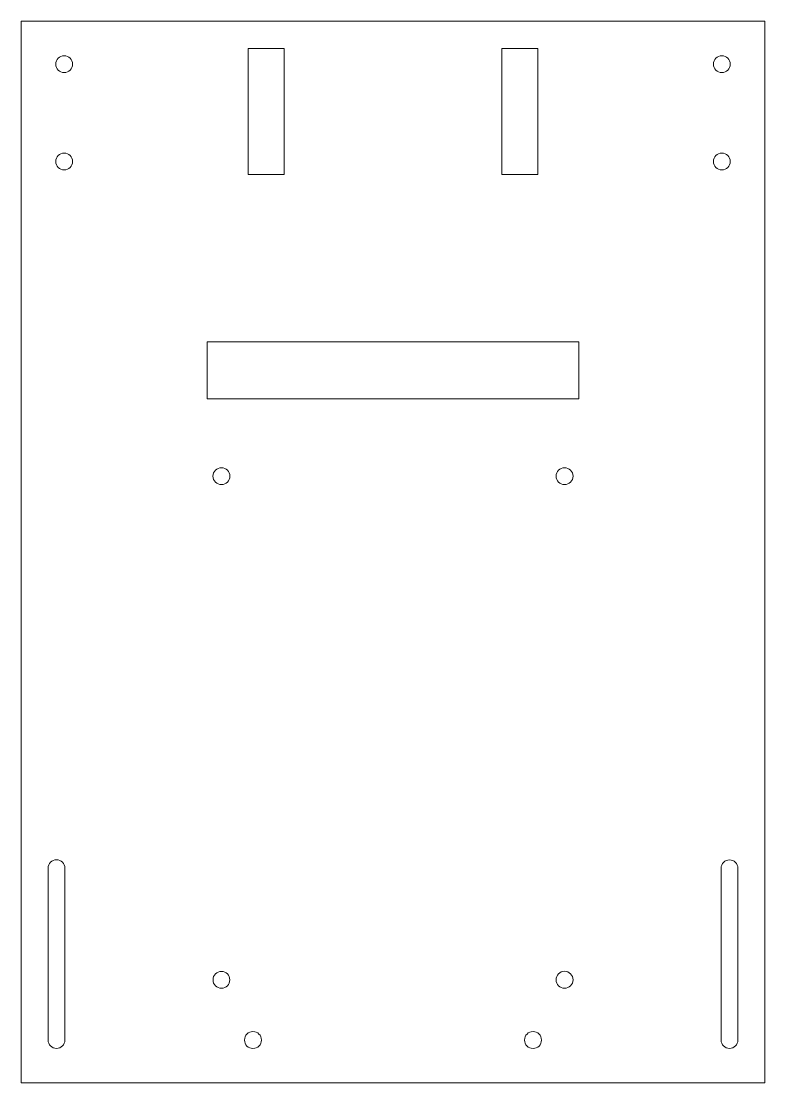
# Model space of a CAD drawing. Header units: millimetres. Extents: x -65 to 65, y -93 to 92.
import ezdxf

# ---------------------------------------------------------------- set-up
doc = ezdxf.new("R2010")
doc.units = ezdxf.units.MM

msp = doc.modelspace()

# ---------------------------------------------------------------- linework, layer by layer
at = {"color": 1, "linetype": 'Continuous', "lineweight": 0}
for p, q in [((-65, 92.25), (65, 92.25)), ((-65, -93.25), (-65, 92.25)), ((65, 92.25), (65, -93.25)), ((65, -93.25), (-65, -93.25))]:
    msp.add_line(p, q, dxfattribs=at)
at = {"color": 5, "linetype": 'Continuous', "lineweight": 0}
for p, q in [((-25.35, 65.49), (-25.35, 87.49)), ((-25.35, 87.49), (-19, 87.49)), ((-19, 87.49), (-19, 65.49)), ((19, 65.49), (19, 87.49)), ((19, 87.49), (25.35, 87.49)), ((25.35, 87.49), (25.35, 65.49)), ((-19, 65.49), (-25.35, 65.49)), ((25.35, 65.49), (19, 65.49)), ((-32.5, 36.25), (32.5, 36.25)), ((-32.5, 36.25), (-32.5, 26.25)), ((32.5, 36.25), (32.5, 26.25)), ((-32.5, 26.25), (32.5, 26.25)), ((-60.3, -55.77), (-60.3, -85.78)), ((-57.35, -85.78), (-57.35, -55.77)), ((57.35, -55.77), (57.35, -85.78)), ((60.3, -85.78), (60.3, -55.77))]:
    msp.add_line(p, q, dxfattribs=at)
for centre, radius in [((-57.5, 84.75), 1.47), ((57.5, 84.75), 1.47), ((-57.5, 67.75), 1.47), ((57.5, 67.75), 1.47), ((-30, 12.75), 1.48), ((30, 12.75), 1.48), ((-30, -75.25), 1.47), ((30, -75.25), 1.48), ((-24.48, -85.78), 1.48), ((24.48, -85.78), 1.48)]:
    msp.add_circle(centre, radius, dxfattribs=at)
for centre, radius, start, end in [((-58.83, -55.77), 1.48, 0, 180), ((58.83, -55.77), 1.47, 0, 180), ((-58.83, -85.78), 1.47, 180, 0), ((58.83, -85.78), 1.47, 180, 0)]:
    msp.add_arc(centre, radius, start, end, dxfattribs=at)

doc.saveas('drawing.dxf')
